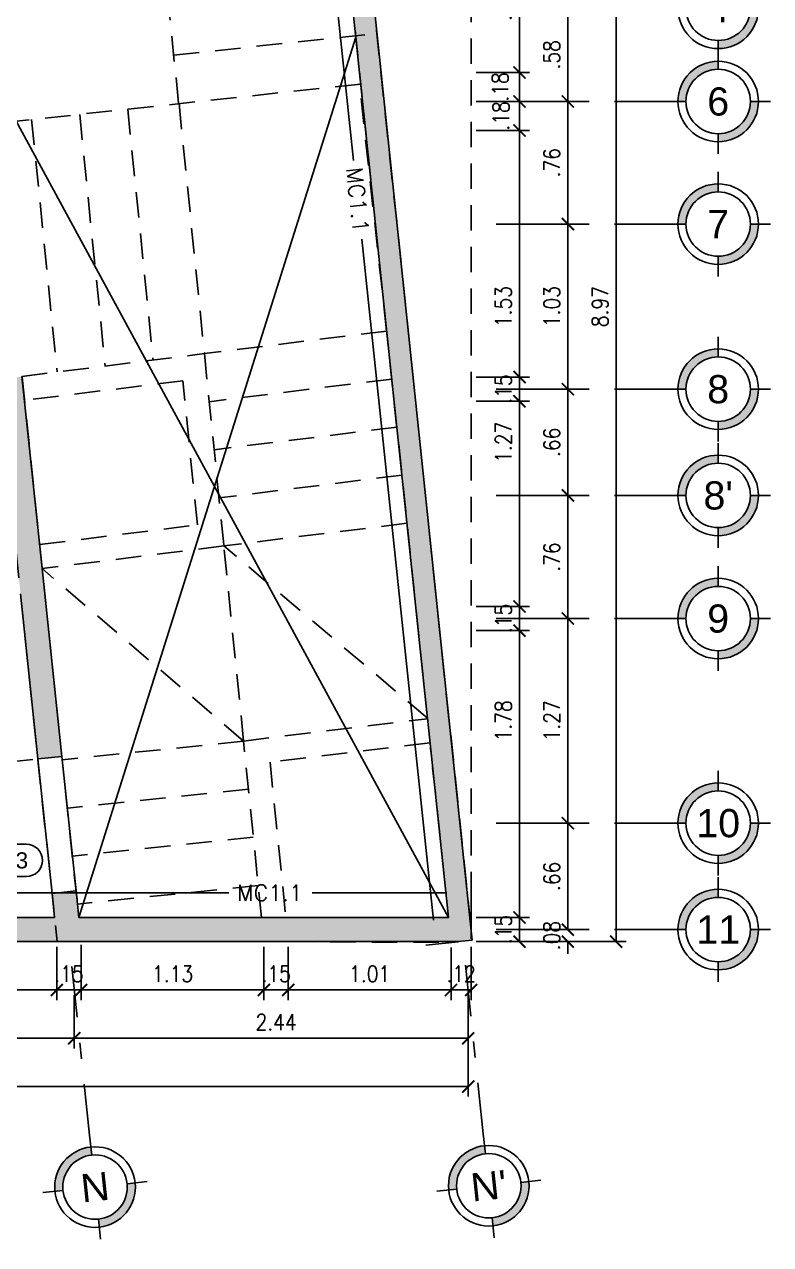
# Model space of a CAD drawing. Header units: millimetres. Extents: x -4.2 to 48.5, y -2.4 to 11.4.
# Drawn here: x 22.98 to 27.61, y -1.96 to 5.62 of the extents above; entities that cross this region are included whole.
import ezdxf
from ezdxf.enums import TextEntityAlignment as Align

# ---------------------------------------------------------------- set-up
doc = ezdxf.new("R2010")
doc.units = ezdxf.units.MM
doc.header["$LTSCALE"] = 0.05
doc.linetypes.add('DASHDOT2', pattern=[12.7, 6.35, -3.175, 0, -3.175])
doc.linetypes.add('HIDDEN2', pattern=[4.7625, 3.175, -1.5875])
for name, color, linetype in [('ACHURADO', 1, 'Continuous'), ('ACOTADO', 2, 'Continuous'), ('CANT_INVIS', 2, 'HIDDEN2'), ('EJES', 1, 'DASHDOT2'), ('PLANTA ALTA$0$PRETIL', 2, 'HIDDEN2'), ('PLANTA BAJA$0$ACHURADO', 1, 'Continuous'), ('PLANTA BAJA$0$CANT_VIS', 3, 'Continuous'), ('PLANTA BAJA$0$CONT_CORTE', 4, 'Continuous'), ('TXT_IND', 2, 'Continuous')]:
    doc.layers.add(name, color=color, linetype=linetype)
doc.styles.add('ACOTAMIENTOS', font='romans.shx', dxfattribs={"width": 0.85})
doc.styles.add('ARIAL', font='arial.ttf')
doc.styles.get("Standard").update_dxf_attribs({"font": 'romans.shx'})
doc.dimstyles.new('ACOTA_50', dxfattribs={"dimscale": 0.05, "dimtxt": 2, "dimasz": 1.5, "dimexe": 1.25, "dimexo": 0.625, "dimgap": 1, "dimtad": 1, "dimzin": 4, "dimdsep": 46, "dimtxsty": 'ACOTAMIENTOS', "dimblk1": 'ARCHTICK', "dimblk2": 'ARCHTICK', "dimsah": 1, "dimcen": 1.5, "dimclrd": 1, "dimclre": 1, "dimclrt": 256, "dimadec": 0, "dimazin": 0, "dimtfac": 1, "dimtofl": 0, "dimtmove": 2, "dimatfit": 3, "dimfxl": 0, "dimtolj": 1, "dimtzin": 0, "dimarcsym": 0})

# ---------------------------------------------------------------- blocks, each defined once
blk = doc.blocks.new('ETIQUETA')
at = {"layer": 'TXT_IND', "color": 3}
for p, q in [((-0.175, 0.2), (0.175, 0.2)), ((-0.175, 0), (0.175, 0))]:
    blk.add_line(p, q, dxfattribs=at)
for centre, start, end in [((-0.175, 0.1), 90, 270), ((0.175, 0.1), 270, 90)]:
    blk.add_arc(centre, 0.1, start, end, dxfattribs=at)
at = {"layer": 'TXT_IND', "color": 4, "style": 'ARIAL'}
blk.add_attdef('TEXTO', text='', height=0.1, dxfattribs=at).set_placement((0, 0.1), align=Align.MIDDLE_CENTER)
blk = doc.blocks.new('*D50')
at = {"layer": 'DEFPOINTS', "color": 0, "linetype": 'Continuous'}
for p in [(22.653, 3.4134), (22.8185, 3.4308), (23.0678, 1.0596)]:
    blk.add_point(p, dxfattribs=at)
at = {"layer": 'TXT_IND', "color": 1, "linetype": 'Continuous', "lineweight": -2}
for p, q in [((22.7874, 3.4276), (22.5908, 3.4069)), ((22.6686, 3.2643), (22.7342, 2.6404)), ((22.8865, 1.1914), (22.7885, 2.1242)), ((23.0367, 1.0563), (22.84, 1.0356))]:
    blk.add_line(p, q, dxfattribs=at)
at = {"layer": 'TXT_IND', "color": 1, "linetype": 'Continuous'}
for points in [[(22.6935, 3.2669), (22.6438, 3.2616), (22.653, 3.4134)], [(22.9114, 1.194), (22.8617, 1.1887), (22.9022, 1.0422)]]:
    blk.add_solid(points, dxfattribs=at)
at = {"layer": 'TXT_IND', "linetype": 'Continuous', "insert": (22.7613, 2.3823), "char_height": 0.1, "attachment_point": 5, "rotation": 276}
blk.add_mtext('\\A1;MC1.2', dxfattribs=at)
blk = doc.blocks.new('*D51')
at = {"layer": 'DEFPOINTS', "color": 0, "linetype": 'Continuous'}
for p in [(24.9238, 7.4008), (25.7092, -0.0722), (25.5374, -0.0903)]:
    blk.add_point(p, dxfattribs=at)
at = {"layer": 'TXT_IND', "color": 1, "linetype": 'Continuous', "lineweight": -2}
for p, q in [((24.8927, 7.3976), (24.6898, 7.3762)), ((24.7676, 7.2336), (25.026, 4.775)), ((25.5217, 0.0589), (25.0773, 4.2872)), ((25.6782, -0.0755), (25.4752, -0.0968))]:
    blk.add_line(p, q, dxfattribs=at)
at = {"layer": 'TXT_IND', "color": 1, "linetype": 'Continuous'}
for points in [[(24.7925, 7.2362), (24.7427, 7.231), (24.7519, 7.3828)], [(25.5466, 0.0615), (25.4968, 0.0563), (25.5374, -0.0903)]]:
    blk.add_solid(points, dxfattribs=at)
at = {"layer": 'TXT_IND', "linetype": 'Continuous', "insert": (25.0516, 4.5311), "char_height": 0.1, "attachment_point": 5, "rotation": 276}
blk.add_mtext('\\A1;MC1.1', dxfattribs=at)
blk = doc.blocks.new('EJE')
at = {"layer": 'EJES', "linetype": 'Continuous'}
for points in [[(-0.25, 0), (-0.2, 0, -0.414214), (0, 0.2), (0, 0.25, 0.414214)], [(0.25, 0), (0.2, 0, -0.414214), (0, -0.2), (0, -0.25, 0.414214)]]:
    blk.add_hatch(color=256, dxfattribs=at).paths.add_polyline_path(points)
at = {"layer": 'EJES', "color": 1, "linetype": 'Continuous'}
for p, q in [((0, 0.2), (0, 0.325)), ((-0.2, 0), (-0.325, 0)), ((0.325, 0), (0.2, 0)), ((0, -0.325), (0, -0.2))]:
    blk.add_line(p, q, dxfattribs=at)
at = {"layer": 'EJES', "color": 3, "linetype": 'Continuous'}
for radius in [0.25, 0.2]:
    blk.add_circle((0, 0), radius, dxfattribs=at)
at = {"layer": 'EJES', "color": 4, "linetype": 'Continuous', "style": 'ARIAL'}
blk.add_attdef('EJE', text='', height=0.175, dxfattribs=at).set_placement((0, 0), align=Align.MIDDLE_CENTER)
blk = doc.blocks.new('_ARCHTICK')
at = {"color": 0, "linetype": 'ByBlock', "const_width": 0.15}
blk.add_lwpolyline([(-0.5, -0.5), (0.5, 0.5)], dxfattribs=at)
blk = doc.blocks.new('*D116')
at = {"layer": 'ACOTADO', "color": 1, "lineweight": -2}
for p, q in [((20.0577, -0.1063), (20.0577, -0.4375)), ((23.185, -0.1062), (23.185, -0.4375)), ((20.0577, -0.375), (23.185, -0.375))]:
    blk.add_line(p, q, dxfattribs=at)
at = {"layer": 'DEFPOINTS', "color": 0}
for p in [(20.0577, -0.075), (23.185, -0.075), (23.185, -0.375)]:
    blk.add_point(p, dxfattribs=at)
at = {"layer": 'ACOTADO', "color": 1, "lineweight": -2, "xscale": 0.07500000000000001, "yscale": 0.07500000000000001, "zscale": 0.07500000000000001, "rotation": 180}
blk.add_blockref('_ARCHTICK', (20.0577, -0.375), dxfattribs=at)
at = {"layer": 'ACOTADO', "color": 1, "lineweight": -2, "xscale": 0.07500000000000001, "yscale": 0.07500000000000001, "zscale": 0.07500000000000001}
blk.add_blockref('_ARCHTICK', (23.185, -0.375), dxfattribs=at)
at = {"layer": 'ACOTADO', "insert": (21.5425, -0.275), "char_height": 0.1, "attachment_point": 5, "style": 'ACOTAMIENTOS'}
blk.add_mtext('\\A1;3.13', dxfattribs=at)
blk = doc.blocks.new('*D117')
at = {"layer": 'ACOTADO', "color": 1, "lineweight": -2}
for p, q in [((23.185, -0.1062), (23.185, -0.4375)), ((23.3366, -0.0945), (23.3366, -0.4375)), ((23.185, -0.375), (23.3366, -0.375))]:
    blk.add_line(p, q, dxfattribs=at)
at = {"layer": 'DEFPOINTS', "color": 0}
for p in [(23.185, -0.075), (23.3366, -0.0633), (23.3366, -0.375)]:
    blk.add_point(p, dxfattribs=at)
at = {"layer": 'ACOTADO', "color": 1, "lineweight": -2, "xscale": 0.07500000000000001, "yscale": 0.07500000000000001, "zscale": 0.07500000000000001, "rotation": 180}
blk.add_blockref('_ARCHTICK', (23.185, -0.375), dxfattribs=at)
at = {"layer": 'ACOTADO', "color": 1, "lineweight": -2, "xscale": 0.07500000000000001, "yscale": 0.07500000000000001, "zscale": 0.07500000000000001}
blk.add_blockref('_ARCHTICK', (23.3366, -0.375), dxfattribs=at)
at = {"layer": 'ACOTADO', "insert": (23.2608, -0.275), "char_height": 0.1, "attachment_point": 5, "style": 'ACOTAMIENTOS'}
blk.add_mtext('\\A1;.15', dxfattribs=at)
blk = doc.blocks.new('*D118')
at = {"layer": 'ACOTADO', "color": 1, "lineweight": -2}
for p, q in [((23.3366, -0.0945), (23.3366, -0.4375)), ((24.4706, -0.1062), (24.4706, -0.4375)), ((23.3366, -0.375), (24.4706, -0.375))]:
    blk.add_line(p, q, dxfattribs=at)
at = {"layer": 'DEFPOINTS', "color": 0}
for p in [(23.3366, -0.0633), (24.4706, -0.075), (24.4706, -0.375)]:
    blk.add_point(p, dxfattribs=at)
at = {"layer": 'ACOTADO', "color": 1, "lineweight": -2, "xscale": 0.07500000000000001, "yscale": 0.07500000000000001, "zscale": 0.07500000000000001, "rotation": 180}
blk.add_blockref('_ARCHTICK', (23.3366, -0.375), dxfattribs=at)
at = {"layer": 'ACOTADO', "color": 1, "lineweight": -2, "xscale": 0.07500000000000001, "yscale": 0.07500000000000001, "zscale": 0.07500000000000001}
blk.add_blockref('_ARCHTICK', (24.4706, -0.375), dxfattribs=at)
at = {"layer": 'ACOTADO', "insert": (23.9036, -0.275), "char_height": 0.1, "attachment_point": 5, "style": 'ACOTAMIENTOS'}
blk.add_mtext('\\A1;1.13', dxfattribs=at)
blk = doc.blocks.new('*D119')
at = {"layer": 'ACOTADO', "color": 1, "lineweight": -2}
for p, q in [((24.4706, -0.1062), (24.4706, -0.4375)), ((24.6214, -0.1062), (24.6214, -0.4375)), ((24.4706, -0.375), (24.6214, -0.375))]:
    blk.add_line(p, q, dxfattribs=at)
at = {"layer": 'DEFPOINTS', "color": 0}
for p in [(24.4706, -0.075), (24.6214, -0.075), (24.6214, -0.375)]:
    blk.add_point(p, dxfattribs=at)
at = {"layer": 'ACOTADO', "color": 1, "lineweight": -2, "xscale": 0.07500000000000001, "yscale": 0.07500000000000001, "zscale": 0.07500000000000001, "rotation": 180}
blk.add_blockref('_ARCHTICK', (24.4706, -0.375), dxfattribs=at)
at = {"layer": 'ACOTADO', "color": 1, "lineweight": -2, "xscale": 0.07500000000000001, "yscale": 0.07500000000000001, "zscale": 0.07500000000000001}
blk.add_blockref('_ARCHTICK', (24.6214, -0.375), dxfattribs=at)
at = {"layer": 'ACOTADO', "insert": (24.546, -0.275), "char_height": 0.1, "attachment_point": 5, "style": 'ACOTAMIENTOS'}
blk.add_mtext('\\A1;.15', dxfattribs=at)
blk = doc.blocks.new('*D120')
at = {"layer": 'ACOTADO', "color": 1, "lineweight": -2}
for p, q in [((24.6214, -0.1062), (24.6214, -0.4375)), ((25.6313, -0.1108), (25.6313, -0.4375)), ((24.6214, -0.375), (25.6313, -0.375))]:
    blk.add_line(p, q, dxfattribs=at)
at = {"layer": 'DEFPOINTS', "color": 0}
for p in [(24.6214, -0.075), (25.6313, -0.0795), (25.6313, -0.375)]:
    blk.add_point(p, dxfattribs=at)
at = {"layer": 'ACOTADO', "color": 1, "lineweight": -2, "xscale": 0.07500000000000001, "yscale": 0.07500000000000001, "zscale": 0.07500000000000001, "rotation": 180}
blk.add_blockref('_ARCHTICK', (24.6214, -0.375), dxfattribs=at)
at = {"layer": 'ACOTADO', "color": 1, "lineweight": -2, "xscale": 0.07500000000000001, "yscale": 0.07500000000000001, "zscale": 0.07500000000000001}
blk.add_blockref('_ARCHTICK', (25.6313, -0.375), dxfattribs=at)
at = {"layer": 'ACOTADO', "insert": (25.1263, -0.275), "char_height": 0.1, "attachment_point": 5, "style": 'ACOTAMIENTOS'}
blk.add_mtext('\\A1;1.01', dxfattribs=at)
blk = doc.blocks.new('*D121')
at = {"layer": 'ACOTADO', "color": 1, "lineweight": -2}
for p, q in [((25.6313, -0.1108), (25.6313, -0.4375)), ((25.7561, -0.1063), (25.7561, -0.4375)), ((25.6313, -0.375), (25.7561, -0.375))]:
    blk.add_line(p, q, dxfattribs=at)
at = {"layer": 'DEFPOINTS', "color": 0}
for p in [(25.7561, -0.075), (25.6313, -0.0795), (25.7561, -0.375)]:
    blk.add_point(p, dxfattribs=at)
at = {"layer": 'ACOTADO', "color": 1, "lineweight": -2, "xscale": 0.07500000000000001, "yscale": 0.07500000000000001, "zscale": 0.07500000000000001, "rotation": 180}
blk.add_blockref('_ARCHTICK', (25.6313, -0.375), dxfattribs=at)
at = {"layer": 'ACOTADO', "color": 1, "lineweight": -2, "xscale": 0.07500000000000001, "yscale": 0.07500000000000001, "zscale": 0.07500000000000001}
blk.add_blockref('_ARCHTICK', (25.7561, -0.375), dxfattribs=at)
at = {"layer": 'ACOTADO', "insert": (25.6937, -0.275), "char_height": 0.1, "attachment_point": 5, "style": 'ACOTAMIENTOS'}
blk.add_mtext('\\A1;.12', dxfattribs=at)
blk = doc.blocks.new('*D135')
at = {"layer": 'ACOTADO', "color": 1, "lineweight": -2}
for p, q in [((25.7874, 6.145), (26.1186, 6.145)), ((26.0561, 6.145), (26.0561, 5.3224)), ((25.7874, 5.3224), (26.1186, 5.3224))]:
    blk.add_line(p, q, dxfattribs=at)
at = {"layer": 'DEFPOINTS', "color": 0}
for p in [(25.7561, 6.145), (25.7561, 5.3224), (26.0561, 5.3224)]:
    blk.add_point(p, dxfattribs=at)
at = {"layer": 'ACOTADO', "color": 1, "lineweight": -2, "xscale": 0.07500000000000001, "yscale": 0.07500000000000001, "zscale": 0.07500000000000001}
for p, rotation in [((26.0561, 6.145), 90), ((26.0561, 5.3224), 270)]:
    blk.add_blockref('_ARCHTICK', p, dxfattribs=dict(at, rotation=rotation))
at = {"layer": 'ACOTADO', "insert": (25.9561, 5.7337), "char_height": 0.1, "attachment_point": 5, "rotation": 90, "style": 'ACOTAMIENTOS'}
blk.add_mtext('\\A1;.82', dxfattribs=at)
blk = doc.blocks.new('*D136')
at = {"layer": 'ACOTADO', "color": 1, "lineweight": -2}
for p, q in [((25.7874, 5.3224), (26.1186, 5.3224)), ((26.0561, 5.3224), (26.0561, 5.1424)), ((25.7874, 5.1424), (26.1186, 5.1424))]:
    blk.add_line(p, q, dxfattribs=at)
at = {"layer": 'DEFPOINTS', "color": 0}
for p in [(25.7561, 5.3224), (25.7561, 5.1424), (26.0561, 5.1424)]:
    blk.add_point(p, dxfattribs=at)
at = {"layer": 'ACOTADO', "color": 1, "lineweight": -2, "xscale": 0.07500000000000001, "yscale": 0.07500000000000001, "zscale": 0.07500000000000001}
for p, rotation in [((26.0561, 5.3224), 90), ((26.0561, 5.1424), 270)]:
    blk.add_blockref('_ARCHTICK', p, dxfattribs=dict(at, rotation=rotation))
at = {"layer": 'ACOTADO', "insert": (25.9368, 5.2324), "char_height": 0.1, "attachment_point": 5, "rotation": 90, "style": 'ACOTAMIENTOS'}
blk.add_mtext('\\A1;.18', dxfattribs=at)
blk = doc.blocks.new('*D137')
at = {"layer": 'ACOTADO', "color": 1, "lineweight": -2}
for p, q in [((25.7874, 4.9624), (26.1186, 4.9624)), ((26.0561, 4.9624), (26.0561, 3.4308)), ((25.7874, 3.4308), (26.1186, 3.4308))]:
    blk.add_line(p, q, dxfattribs=at)
at = {"layer": 'DEFPOINTS', "color": 0}
for p in [(25.7561, 4.9624), (25.7561, 3.4308), (26.0561, 3.4308)]:
    blk.add_point(p, dxfattribs=at)
at = {"layer": 'ACOTADO', "color": 1, "lineweight": -2, "xscale": 0.07500000000000001, "yscale": 0.07500000000000001, "zscale": 0.07500000000000001}
for p, rotation in [((26.0561, 4.9624), 90), ((26.0561, 3.4308), 270)]:
    blk.add_blockref('_ARCHTICK', p, dxfattribs=dict(at, rotation=rotation))
at = {"layer": 'ACOTADO', "insert": (25.9561, 3.8683), "char_height": 0.1, "attachment_point": 5, "rotation": 90, "style": 'ACOTAMIENTOS'}
blk.add_mtext('\\A1;1.53', dxfattribs=at)
blk = doc.blocks.new('*D138')
at = {"layer": 'ACOTADO', "color": 1, "lineweight": -2}
for p, q in [((25.7874, 3.4308), (26.1186, 3.4308)), ((26.0561, 3.4308), (26.0561, 3.2808)), ((25.7874, 3.2808), (26.1186, 3.2808))]:
    blk.add_line(p, q, dxfattribs=at)
at = {"layer": 'DEFPOINTS', "color": 0}
for p in [(25.7561, 3.4308), (25.7561, 3.2808), (26.0561, 3.2808)]:
    blk.add_point(p, dxfattribs=at)
at = {"layer": 'ACOTADO', "color": 1, "lineweight": -2, "xscale": 0.07500000000000001, "yscale": 0.07500000000000001, "zscale": 0.07500000000000001}
for p, rotation in [((26.0561, 3.4308), 90), ((26.0561, 3.2808), 270)]:
    blk.add_blockref('_ARCHTICK', p, dxfattribs=dict(at, rotation=rotation))
at = {"layer": 'ACOTADO', "insert": (25.9561, 3.3558), "char_height": 0.1, "attachment_point": 5, "rotation": 90, "style": 'ACOTAMIENTOS'}
blk.add_mtext('\\A1;.15', dxfattribs=at)
blk = doc.blocks.new('*D139')
at = {"layer": 'ACOTADO', "color": 1, "lineweight": -2}
for p, q in [((25.7874, 3.2808), (26.1186, 3.2808)), ((26.0561, 3.2808), (26.0561, 2.0064)), ((25.7874, 2.0064), (26.1186, 2.0064))]:
    blk.add_line(p, q, dxfattribs=at)
at = {"layer": 'DEFPOINTS', "color": 0}
for p in [(25.7561, 3.2808), (25.7561, 2.0064), (26.0561, 2.0064)]:
    blk.add_point(p, dxfattribs=at)
at = {"layer": 'ACOTADO', "color": 1, "lineweight": -2, "xscale": 0.07500000000000001, "yscale": 0.07500000000000001, "zscale": 0.07500000000000001}
for p, rotation in [((26.0561, 3.2808), 90), ((26.0561, 2.0064), 270)]:
    blk.add_blockref('_ARCHTICK', p, dxfattribs=dict(at, rotation=rotation))
at = {"layer": 'ACOTADO', "insert": (25.9561, 3.0259), "char_height": 0.1, "attachment_point": 5, "rotation": 90, "style": 'ACOTAMIENTOS'}
blk.add_mtext('\\A1;1.27', dxfattribs=at)
blk = doc.blocks.new('*D140')
at = {"layer": 'ACOTADO', "color": 1, "lineweight": -2}
for p, q in [((25.7874, 2.0064), (26.1186, 2.0064)), ((26.0561, 2.0064), (26.0561, 1.8564)), ((25.7874, 1.8564), (26.1186, 1.8564))]:
    blk.add_line(p, q, dxfattribs=at)
at = {"layer": 'DEFPOINTS', "color": 0}
for p in [(25.7561, 2.0064), (25.7561, 1.8564), (26.0561, 1.8564)]:
    blk.add_point(p, dxfattribs=at)
at = {"layer": 'ACOTADO', "color": 1, "lineweight": -2, "xscale": 0.07500000000000001, "yscale": 0.07500000000000001, "zscale": 0.07500000000000001}
for p, rotation in [((26.0561, 2.0064), 90), ((26.0561, 1.8564), 270)]:
    blk.add_blockref('_ARCHTICK', p, dxfattribs=dict(at, rotation=rotation))
at = {"layer": 'ACOTADO', "insert": (25.9561, 1.9314), "char_height": 0.1, "attachment_point": 5, "rotation": 90, "style": 'ACOTAMIENTOS'}
blk.add_mtext('\\A1;.15', dxfattribs=at)
blk = doc.blocks.new('*D141')
at = {"layer": 'ACOTADO', "color": 1, "lineweight": -2}
for p, q in [((25.7874, 1.8564), (26.1186, 1.8564)), ((26.0561, 1.8564), (26.0561, 0.075)), ((25.7874, 0.075), (26.1186, 0.075))]:
    blk.add_line(p, q, dxfattribs=at)
at = {"layer": 'DEFPOINTS', "color": 0}
for p in [(25.7561, 1.8564), (25.7561, 0.075), (26.0561, 0.075)]:
    blk.add_point(p, dxfattribs=at)
at = {"layer": 'ACOTADO', "color": 1, "lineweight": -2, "xscale": 0.07500000000000001, "yscale": 0.07500000000000001, "zscale": 0.07500000000000001}
for p, rotation in [((26.0561, 1.8564), 90), ((26.0561, 0.075), 270)]:
    blk.add_blockref('_ARCHTICK', p, dxfattribs=dict(at, rotation=rotation))
at = {"layer": 'ACOTADO', "insert": (25.9561, 1.2962), "char_height": 0.1, "attachment_point": 5, "rotation": 90, "style": 'ACOTAMIENTOS'}
blk.add_mtext('\\A1;1.78', dxfattribs=at)
blk = doc.blocks.new('*D142')
at = {"layer": 'ACOTADO', "color": 1, "lineweight": -2}
for p, q in [((25.7874, 0.075), (26.1186, 0.075)), ((26.0561, 0.075), (26.0561, -0.075)), ((25.7874, -0.075), (26.1186, -0.075))]:
    blk.add_line(p, q, dxfattribs=at)
at = {"layer": 'DEFPOINTS', "color": 0}
for p in [(25.7561, 0.075), (25.7561, -0.075), (26.0561, -0.075)]:
    blk.add_point(p, dxfattribs=at)
at = {"layer": 'ACOTADO', "color": 1, "lineweight": -2, "xscale": 0.07500000000000001, "yscale": 0.07500000000000001, "zscale": 0.07500000000000001}
for p, rotation in [((26.0561, 0.075), 90), ((26.0561, -0.075), 270)]:
    blk.add_blockref('_ARCHTICK', p, dxfattribs=dict(at, rotation=rotation))
at = {"layer": 'ACOTADO', "insert": (25.9561, 0), "char_height": 0.1, "attachment_point": 5, "rotation": 90, "style": 'ACOTAMIENTOS'}
blk.add_mtext('\\A1;.15', dxfattribs=at)
blk = doc.blocks.new('*D220')
at = {"layer": 'ACOTADO', "color": 1, "lineweight": -2}
for p, q in [((19.9827, -0.4063), (19.9827, -0.7375)), ((23.2939, -0.4063), (23.2939, -0.7375)), ((19.9827, -0.675), (23.2939, -0.675))]:
    blk.add_line(p, q, dxfattribs=at)
at = {"layer": 'DEFPOINTS', "color": 0}
for p in [(19.9827, -0.375), (23.2939, -0.375), (23.2939, -0.675)]:
    blk.add_point(p, dxfattribs=at)
at = {"layer": 'ACOTADO', "color": 1, "lineweight": -2, "xscale": 0.07500000000000001, "yscale": 0.07500000000000001, "zscale": 0.07500000000000001, "rotation": 180}
blk.add_blockref('_ARCHTICK', (19.9827, -0.675), dxfattribs=at)
at = {"layer": 'ACOTADO', "color": 1, "lineweight": -2, "xscale": 0.07500000000000001, "yscale": 0.07500000000000001, "zscale": 0.07500000000000001}
blk.add_blockref('_ARCHTICK', (23.2939, -0.675), dxfattribs=at)
at = {"layer": 'ACOTADO', "insert": (21.6383, -0.575), "char_height": 0.1, "attachment_point": 5, "style": 'ACOTAMIENTOS'}
blk.add_mtext('\\A1;3.31', dxfattribs=at)
blk = doc.blocks.new('*D147')
at = {"layer": 'ACOTADO', "color": 1, "lineweight": -2}
for p, q in [((23.2939, -0.4063), (23.2939, -0.7375)), ((25.7377, -0.4063), (25.7377, -0.7375)), ((23.2939, -0.675), (25.7377, -0.675))]:
    blk.add_line(p, q, dxfattribs=at)
at = {"layer": 'DEFPOINTS', "color": 0}
for p in [(23.2939, -0.375), (25.7377, -0.375), (25.7377, -0.675)]:
    blk.add_point(p, dxfattribs=at)
at = {"layer": 'ACOTADO', "color": 1, "lineweight": -2, "xscale": 0.07500000000000001, "yscale": 0.07500000000000001, "zscale": 0.07500000000000001, "rotation": 180}
blk.add_blockref('_ARCHTICK', (23.2939, -0.675), dxfattribs=at)
at = {"layer": 'ACOTADO', "color": 1, "lineweight": -2, "xscale": 0.07500000000000001, "yscale": 0.07500000000000001, "zscale": 0.07500000000000001}
blk.add_blockref('_ARCHTICK', (25.7377, -0.675), dxfattribs=at)
at = {"layer": 'ACOTADO', "insert": (24.546, -0.575), "char_height": 0.1, "attachment_point": 5, "style": 'ACOTAMIENTOS'}
blk.add_mtext('\\A1;2.44', dxfattribs=at)
blk = doc.blocks.new('*D148')
at = {"layer": 'ACOTADO', "color": 1, "lineweight": -2}
for p, q in [((26.0874, 0), (26.4186, 0)), ((26.3561, 0), (26.3561, 0.075)), ((26.0874, -0.075), (26.4186, -0.075)), ((26.3561, -0.075), (26.3561, -0.15))]:
    blk.add_line(p, q, dxfattribs=at)
at = {"layer": 'DEFPOINTS', "color": 0}
for p in [(26.0561, 0), (26.3561, 0), (26.0561, -0.075)]:
    blk.add_point(p, dxfattribs=at)
at = {"layer": 'ACOTADO', "color": 1, "lineweight": -2, "xscale": 0.07500000000000001, "yscale": 0.07500000000000001, "zscale": 0.07500000000000001}
for p, rotation in [((26.3561, 0), 270), ((26.3561, -0.075), 90)]:
    blk.add_blockref('_ARCHTICK', p, dxfattribs=dict(at, rotation=rotation))
at = {"layer": 'ACOTADO', "insert": (26.2561, -0.0375), "char_height": 0.1, "attachment_point": 5, "rotation": 90, "style": 'ACOTAMIENTOS'}
blk.add_mtext('\\A1;.08', dxfattribs=at)
blk = doc.blocks.new('*D149')
at = {"layer": 'ACOTADO', "color": 1, "lineweight": -2}
for p, q in [((26.0874, 0.661), (26.4186, 0.661)), ((26.3561, 0), (26.3561, 0.661)), ((26.0874, 0), (26.4186, 0))]:
    blk.add_line(p, q, dxfattribs=at)
at = {"layer": 'DEFPOINTS', "color": 0}
for p in [(26.0561, 0.661), (26.3561, 0.661), (26.0561, 0)]:
    blk.add_point(p, dxfattribs=at)
at = {"layer": 'ACOTADO', "color": 1, "lineweight": -2, "xscale": 0.07500000000000001, "yscale": 0.07500000000000001, "zscale": 0.07500000000000001}
for p, rotation in [((26.3561, 0.661), 90), ((26.3561, 0), 270)]:
    blk.add_blockref('_ARCHTICK', p, dxfattribs=dict(at, rotation=rotation))
at = {"layer": 'ACOTADO', "insert": (26.2561, 0.3305), "char_height": 0.1, "attachment_point": 5, "rotation": 90, "style": 'ACOTAMIENTOS'}
blk.add_mtext('\\A1;.66', dxfattribs=at)
blk = doc.blocks.new('*D150')
at = {"layer": 'ACOTADO', "color": 1, "lineweight": -2}
for p, q in [((26.0874, 1.9314), (26.4186, 1.9314)), ((26.3561, 0.661), (26.3561, 1.9314)), ((26.0874, 0.661), (26.4186, 0.661))]:
    blk.add_line(p, q, dxfattribs=at)
at = {"layer": 'DEFPOINTS', "color": 0}
for p in [(26.0561, 1.9314), (26.3561, 1.9314), (26.0561, 0.661)]:
    blk.add_point(p, dxfattribs=at)
at = {"layer": 'ACOTADO', "color": 1, "lineweight": -2, "xscale": 0.07500000000000001, "yscale": 0.07500000000000001, "zscale": 0.07500000000000001}
for p, rotation in [((26.3561, 1.9314), 90), ((26.3561, 0.661), 270)]:
    blk.add_blockref('_ARCHTICK', p, dxfattribs=dict(at, rotation=rotation))
at = {"layer": 'ACOTADO', "insert": (26.2561, 1.2962), "char_height": 0.1, "attachment_point": 5, "rotation": 90, "style": 'ACOTAMIENTOS'}
blk.add_mtext('\\A1;1.27', dxfattribs=at)
blk = doc.blocks.new('*D151')
at = {"layer": 'ACOTADO', "color": 1, "lineweight": -2}
for p, q in [((26.0874, 2.696), (26.4186, 2.696)), ((26.3561, 1.9314), (26.3561, 2.696)), ((26.0874, 1.9314), (26.4186, 1.9314))]:
    blk.add_line(p, q, dxfattribs=at)
at = {"layer": 'DEFPOINTS', "color": 0}
for p in [(26.0561, 2.696), (26.3561, 2.696), (26.0561, 1.9314)]:
    blk.add_point(p, dxfattribs=at)
at = {"layer": 'ACOTADO', "color": 1, "lineweight": -2, "xscale": 0.07500000000000001, "yscale": 0.07500000000000001, "zscale": 0.07500000000000001}
for p, rotation in [((26.3561, 2.696), 90), ((26.3561, 1.9314), 270)]:
    blk.add_blockref('_ARCHTICK', p, dxfattribs=dict(at, rotation=rotation))
at = {"layer": 'ACOTADO', "insert": (26.2561, 2.3137), "char_height": 0.1, "attachment_point": 5, "rotation": 90, "style": 'ACOTAMIENTOS'}
blk.add_mtext('\\A1;.76', dxfattribs=at)
blk = doc.blocks.new('*D152')
at = {"layer": 'ACOTADO', "color": 1, "lineweight": -2}
for p, q in [((26.0874, 3.3558), (26.4186, 3.3558)), ((26.3561, 2.696), (26.3561, 3.3558)), ((26.0874, 2.696), (26.4186, 2.696))]:
    blk.add_line(p, q, dxfattribs=at)
at = {"layer": 'DEFPOINTS', "color": 0}
for p in [(26.0561, 3.3558), (26.3561, 3.3558), (26.0561, 2.696)]:
    blk.add_point(p, dxfattribs=at)
at = {"layer": 'ACOTADO', "color": 1, "lineweight": -2, "xscale": 0.07500000000000001, "yscale": 0.07500000000000001, "zscale": 0.07500000000000001}
for p, rotation in [((26.3561, 3.3558), 90), ((26.3561, 2.696), 270)]:
    blk.add_blockref('_ARCHTICK', p, dxfattribs=dict(at, rotation=rotation))
at = {"layer": 'ACOTADO', "insert": (26.2561, 3.0259), "char_height": 0.1, "attachment_point": 5, "rotation": 90, "style": 'ACOTAMIENTOS'}
blk.add_mtext('\\A1;.66', dxfattribs=at)
blk = doc.blocks.new('*D153')
at = {"layer": 'ACOTADO', "color": 1, "lineweight": -2}
for p, q in [((26.0874, 4.3808), (26.4186, 4.3808)), ((26.3561, 3.3558), (26.3561, 4.3808)), ((26.0874, 3.3558), (26.4186, 3.3558))]:
    blk.add_line(p, q, dxfattribs=at)
at = {"layer": 'DEFPOINTS', "color": 0}
for p in [(26.0561, 4.3808), (26.3561, 4.3808), (26.0561, 3.3558)]:
    blk.add_point(p, dxfattribs=at)
at = {"layer": 'ACOTADO', "color": 1, "lineweight": -2, "xscale": 0.07500000000000001, "yscale": 0.07500000000000001, "zscale": 0.07500000000000001}
for p, rotation in [((26.3561, 4.3808), 90), ((26.3561, 3.3558), 270)]:
    blk.add_blockref('_ARCHTICK', p, dxfattribs=dict(at, rotation=rotation))
at = {"layer": 'ACOTADO', "insert": (26.2561, 3.8683), "char_height": 0.1, "attachment_point": 5, "rotation": 90, "style": 'ACOTAMIENTOS'}
blk.add_mtext('\\A1;1.03', dxfattribs=at)
blk = doc.blocks.new('*D154')
at = {"layer": 'ACOTADO', "color": 1, "lineweight": -2}
for p, q in [((26.0874, 5.1424), (26.4186, 5.1424)), ((26.3561, 4.3808), (26.3561, 5.1424)), ((26.0874, 4.3808), (26.4186, 4.3808))]:
    blk.add_line(p, q, dxfattribs=at)
at = {"layer": 'DEFPOINTS', "color": 0}
for p in [(26.0561, 5.1424), (26.3561, 5.1424), (26.0561, 4.3808)]:
    blk.add_point(p, dxfattribs=at)
at = {"layer": 'ACOTADO', "color": 1, "lineweight": -2, "xscale": 0.07500000000000001, "yscale": 0.07500000000000001, "zscale": 0.07500000000000001}
for p, rotation in [((26.3561, 5.1424), 90), ((26.3561, 4.3808), 270)]:
    blk.add_blockref('_ARCHTICK', p, dxfattribs=dict(at, rotation=rotation))
at = {"layer": 'ACOTADO', "insert": (26.2561, 4.7616), "char_height": 0.1, "attachment_point": 5, "rotation": 90, "style": 'ACOTAMIENTOS'}
blk.add_mtext('\\A1;.76', dxfattribs=at)
blk = doc.blocks.new('*D155')
at = {"layer": 'ACOTADO', "color": 1, "lineweight": -2}
for p, q in [((26.0874, 5.721), (26.4186, 5.721)), ((26.3561, 5.1424), (26.3561, 5.721)), ((26.0874, 5.1424), (26.4186, 5.1424))]:
    blk.add_line(p, q, dxfattribs=at)
at = {"layer": 'DEFPOINTS', "color": 0}
for p in [(26.0561, 5.721), (26.3561, 5.721), (26.0561, 5.1424)]:
    blk.add_point(p, dxfattribs=at)
at = {"layer": 'ACOTADO', "color": 1, "lineweight": -2, "xscale": 0.07500000000000001, "yscale": 0.07500000000000001, "zscale": 0.07500000000000001}
for p, rotation in [((26.3561, 5.721), 90), ((26.3561, 5.1424), 270)]:
    blk.add_blockref('_ARCHTICK', p, dxfattribs=dict(at, rotation=rotation))
at = {"layer": 'ACOTADO', "insert": (26.2561, 5.4317), "char_height": 0.1, "attachment_point": 5, "rotation": 90, "style": 'ACOTAMIENTOS'}
blk.add_mtext('\\A1;.58', dxfattribs=at)
blk = doc.blocks.new('*D189')
at = {"layer": 'ACOTADO', "color": 1, "lineweight": -2}
for p, q in [((-2.3007, -0.7063), (-2.3007, -1.0375)), ((25.7377, -0.7063), (25.7377, -1.0375)), ((-2.3007, -0.975), (25.7377, -0.975))]:
    blk.add_line(p, q, dxfattribs=at)
at = {"layer": 'DEFPOINTS', "color": 0}
for p in [(-2.3007, -0.675), (25.7377, -0.675), (25.7377, -0.975)]:
    blk.add_point(p, dxfattribs=at)
at = {"layer": 'ACOTADO', "color": 1, "lineweight": -2, "xscale": 0.07500000000000001, "yscale": 0.07500000000000001, "zscale": 0.07500000000000001, "rotation": 180}
blk.add_blockref('_ARCHTICK', (-2.3007, -0.975), dxfattribs=at)
at = {"layer": 'ACOTADO', "color": 1, "lineweight": -2, "xscale": 0.07500000000000001, "yscale": 0.07500000000000001, "zscale": 0.07500000000000001}
blk.add_blockref('_ARCHTICK', (25.7377, -0.975), dxfattribs=at)
at = {"layer": 'ACOTADO', "insert": (9.078, -0.875), "char_height": 0.1, "attachment_point": 5, "style": 'ACOTAMIENTOS'}
blk.add_mtext('\\A1;28.04', dxfattribs=at)
blk = doc.blocks.new('*D190')
at = {"layer": 'ACOTADO', "color": 1, "lineweight": -2}
for p, q in [((26.3874, 8.8978), (26.7186, 8.8978)), ((26.6561, -0.075), (26.6561, 8.8978)), ((26.3874, -0.075), (26.7186, -0.075))]:
    blk.add_line(p, q, dxfattribs=at)
at = {"layer": 'DEFPOINTS', "color": 0}
for p in [(26.3561, 8.8978), (26.6561, 8.8978), (26.3561, -0.075)]:
    blk.add_point(p, dxfattribs=at)
at = {"layer": 'ACOTADO', "color": 1, "lineweight": -2, "xscale": 0.07500000000000001, "yscale": 0.07500000000000001, "zscale": 0.07500000000000001}
for p, rotation in [((26.6561, 8.8978), 90), ((26.6561, -0.075), 270)]:
    blk.add_blockref('_ARCHTICK', p, dxfattribs=dict(at, rotation=rotation))
at = {"layer": 'ACOTADO', "insert": (26.5561, 3.8683), "char_height": 0.1, "attachment_point": 5, "rotation": 90, "style": 'ACOTAMIENTOS'}
blk.add_mtext('\\A1;8.97', dxfattribs=at)
blk = doc.blocks.new('*D192')
at = {"layer": 'ACOTADO', "color": 1, "lineweight": -2}
for p, q in [((25.7874, 5.1424), (26.1186, 5.1424)), ((26.0561, 5.1424), (26.0561, 4.9624)), ((25.7874, 4.9624), (26.1186, 4.9624))]:
    blk.add_line(p, q, dxfattribs=at)
at = {"layer": 'DEFPOINTS', "color": 0}
for p in [(25.7561, 5.1424), (25.7561, 4.9624), (26.0561, 4.9624)]:
    blk.add_point(p, dxfattribs=at)
at = {"layer": 'ACOTADO', "color": 1, "lineweight": -2, "xscale": 0.07500000000000001, "yscale": 0.07500000000000001, "zscale": 0.07500000000000001}
for p, rotation in [((26.0561, 5.1424), 90), ((26.0561, 4.9624), 270)]:
    blk.add_blockref('_ARCHTICK', p, dxfattribs=dict(at, rotation=rotation))
at = {"layer": 'ACOTADO', "insert": (25.9417, 5.0524), "char_height": 0.1, "attachment_point": 5, "rotation": 90, "style": 'ACOTAMIENTOS'}
blk.add_mtext('\\A1;.18', dxfattribs=at)
blk = doc.blocks.new('mc1.1')
at = {"layer": 'TXT_IND', "color": 1, "linetype": 'Continuous'}
for p, q in [((-0.8929, 0), (-3.3521, 0)), ((0.4608, 0), (-0.3767, 0)), ((0.6108, -0.2713), (0.6108, 0))]:
    blk.add_line(p, q, dxfattribs=at)
blk.add_solid([(0.4608, 0.025), (0.4608, -0.025), (0.6108, 0)], dxfattribs=at)
at = {"layer": 'TXT_IND', "linetype": 'Continuous', "insert": (-0.6376, 0), "char_height": 0.1, "attachment_point": 5}
blk.add_mtext('\\A1;MC1.1', dxfattribs=at)

msp = doc.modelspace()

# ---------------------------------------------------------------- hatches: boundary and pattern name
at = {"layer": 'PLANTA BAJA$0$ACHURADO'}
h = msp.add_hatch(color=252, dxfattribs=at)
h.dxf.hatch_style = 1
h.paths.add_polyline_path([(24.9803, 7.3819), (24.9494, 7.4044), (24.8458, 7.3935), (25.4848, 1.3137), (25.4893, 1.3099), (25.4853, 1.3095), (25.615, 0.075), (24.4555, 0.075), (23.3221, 0.075), (23.3047, 0.2399), (23.1556, 0.2242), (23.1712, 0.075), (20.0577, 0.075), (20.0577, 0.225), (19.9077, 0.225), (19.9077, 0.075), (16.2038, 0.075), (16.2038, 0.225), (16.0538, 0.225), (16.0538, 0.075), (12.4929, 0.075), (12.4929, 0.736), (12.3429, 0.736), (12.3429, 0.075), (0.0425, 0.075), (0.0425, 0.736), (-0.1075, 0.736), (-0.1075, -0.075), (25.6746, -0.075), (25.7631, -0.0657)])
h = msp.add_hatch(color=252, dxfattribs=at)
h.dxf.hatch_style = 1
h.paths.add_polyline_path([(23.0943, 2.2417), (22.9689, 3.4353), (22.9328, 3.4308), (22.8185, 3.4308), (22.9682, 2.0064), (23.0678, 1.0596), (23.2169, 1.0753)])

# ---------------------------------------------------------------- linework, layer by layer
at = {"layer": 'CANT_INVIS', "color": 6}
for p, q in [((23.3378, -0.075), (24.4706, -0.075)), ((24.6214, -0.075), (25.6313, -0.0795))]:
    msp.add_line(p, q, dxfattribs=at)
msp.add_lwpolyline([(15.2966, 8.8978), (25.7561, 8.8978), (25.7561, -0.075)], dxfattribs=at)
msp.add_lwpolyline([(15.2966, 8.8978), (25.7561, 8.8978), (25.7561, -0.075)], dxfattribs=at)
at = {"layer": 'EJES'}
for p, q in [((26.964, 5.1424), (25.7561, 5.1424)), ((26.964, 4.3808), (25.7561, 4.3808)), ((26.964, 3.3558), (25.7561, 3.3558)), ((26.964, 2.696), (25.7561, 2.696)), ((26.964, 1.9314), (25.7561, 1.9314)), ((26.964, 0.661), (25.7561, 0.661)), ((26.964, 0), (25.7561, 0)), ((25.8316, -1.2677), (25.7054, -0.0677)), ((23.3886, -1.2758), (23.2625, -0.0758))]:
    msp.add_line(p, q, dxfattribs=at)
at = {"layer": 'PLANTA ALTA$0$PRETIL'}
for p, q in [((23.9413, 5.1323), (23.6204, 8.2077)), ((25.4853, 1.3095), (24.8458, 7.3935)), ((24.9799, 7.3854), (25.7631, -0.0657)), ((23.9101, 5.4307), (25.163, 5.5624)), ((25.071, 5.2507), (22.8023, 5.0056)), ((25.2312, 3.7169), (25.0636, 5.2499)), ((22.6355, 5.1724), (23.187, -0.075)), ((23.6254, 5.0946), (23.7831, 3.5367)), ((23.9436, 5.1289), (24.1008, 3.5766)), ((23.0289, 5.0301), (23.1875, 3.4626)), ((23.3272, 5.0623), (23.4853, 3.4996)), ((25.2322, 3.717), (24.1007, 3.5766)), ((22.9689, 3.4353), (24.1007, 3.5763)), ((24.1008, 3.5766), (24.2217, 2.3821)), ((22.9693, 3.4308), (23.3134, 0.1576)), ((25.2636, 3.4187), (24.131, 3.2781)), ((23.9669, 3.4085), (22.9846, 3.2861)), ((24.0576, 2.5128), (23.9669, 3.4085)), ((25.295, 3.1203), (24.1613, 2.9796)), ((25.3263, 2.8218), (24.1914, 2.6806)), ((23.0787, 2.3906), (24.0576, 2.5128)), ((25.3577, 2.5234), (24.2218, 2.3821)), ((24.2216, 2.3821), (23.0943, 2.2417)), ((24.3441, 1.1709), (24.2215, 2.3821)), ((25.4849, 1.3136), (24.2216, 2.3823)), ((24.3441, 1.1709), (23.0943, 2.2417)), ((24.3441, 1.1709), (25.4853, 1.3095)), ((24.3441, 1.1709), (23.2192, 1.0535)), ((24.455, 0.075), (24.3441, 1.1709)), ((25.501, 1.1603), (24.5085, 1.0396)), ((25.615, 0.075), (25.501, 1.1603)), ((24.5085, 1.0396), (24.6062, 0.075)), ((24.3744, 0.8716), (23.2507, 0.7543)), ((24.4046, 0.5731), (23.282, 0.456)), ((24.4348, 0.2746), (23.3134, 0.1576)), ((23.3134, 0.1576), (23.3221, 0.075)), ((23.3221, 0.075), (24.455, 0.075)), ((24.6062, 0.075), (25.615, 0.075)), ((15.2641, -0.075), (25.6746, -0.075)), ((23.3378, -0.075), (23.2019, -0.075)), ((24.4706, -0.075), (24.6214, -0.075)), ((25.7631, -0.0657), (25.6746, -0.075))]:
    msp.add_line(p, q, dxfattribs=at)
at = {"layer": 'PLANTA BAJA$0$CANT_VIS', "color": 1}
for p, q in [((23.3221, 0.075), (25.0404, 5.5422)), ((22.7686, 5.3224), (25.615, 0.075)), ((23.1556, 0.2242), (23.0678, 1.0596))]:
    msp.add_line(p, q, dxfattribs=at)
at = {"layer": 'PLANTA BAJA$0$CANT_VIS'}
msp.add_line((23.3047, 0.2399), (23.2169, 1.0753), dxfattribs=at)
at = {"layer": 'PLANTA BAJA$0$CONT_CORTE'}
for p, q in [((24.8458, 7.3935), (25.4853, 1.3095)), ((25.7631, -0.0657), (24.9776, 7.4074)), ((23.0943, 2.2417), (22.9689, 3.4353)), ((23.2169, 1.0753), (23.0943, 2.2417)), ((23.0678, 1.0596), (22.9682, 2.0064)), ((25.4848, 1.3137), (25.615, 0.075)), ((23.2169, 1.0753), (23.0678, 1.0596)), ((23.3047, 0.2399), (23.1556, 0.2242)), ((23.3221, 0.075), (23.3047, 0.2399)), ((23.1712, 0.075), (23.1556, 0.2242)), ((23.1712, 0.075), (20.0577, 0.075)), ((24.4555, 0.075), (23.3221, 0.075)), ((25.615, 0.075), (24.4555, 0.075)), ((-0.1075, -0.075), (25.6746, -0.075)), ((23.3378, -0.075), (23.3378, -0.075)), ((24.4706, -0.075), (24.6214, -0.075)), ((25.6746, -0.075), (25.7631, -0.0657))]:
    msp.add_line(p, q, dxfattribs=at)

# ---------------------------------------------------------------- block references
at = {"layer": 'ACHURADO'}
msp.add_blockref('mc1.1', (25.1454, 0.2276), dxfattribs=at)
at = {"layer": 'EJES'}
for p, values in [((27.289, 5.721), {'EJE': '4'}), ((27.289, 5.1424), {'EJE': '6'}), ((27.289, 4.3808), {'EJE': '7'}), ((27.289, 3.3558), {'EJE': '8'}), ((27.289, 2.696), {'EJE': "8'"}), ((27.289, 1.9314), {'EJE': '9'}), ((27.289, 0.661), {'EJE': '10'}), ((27.289, 0), {'EJE': '11'})]:
    msp.add_blockref('EJE', p, dxfattribs=at).add_auto_attribs(values)
for p, rotation, values in [((23.4226, -1.599), 5.999999999999479, {'EJE': 'N'}), ((25.8655, -1.5909), 5.999999999999237, {'EJE': "N'"})]:
    msp.add_blockref('EJE', p, dxfattribs=dict(at, rotation=rotation)).add_auto_attribs(values)
at = {"layer": 'TXT_IND'}
msp.add_blockref('ETIQUETA', (22.8211, 0.3298), dxfattribs=at).add_auto_attribs({'TEXTO': 'C1.13'})

# ---------------------------------------------------------------- dimensions: what is measured, and where the dimension line sits
at = {"layer": 'ACOTADO'}
for base, p1, p2, picture, middle in [((26.6561, 8.8978), (26.3561, -0.075), (26.3561, 8.8978), '*D190', (26.5561, 3.8683)), ((26.0561, 5.1424), (25.7561, 5.3224), (25.7561, 5.1424), '*D136', (25.9368, 5.2324)), ((26.0561, 4.9624), (25.7561, 5.1424), (25.7561, 4.9624), '*D192', (25.9417, 5.0524)), ((26.0561, 3.4308), (25.7561, 4.9624), (25.7561, 3.4308), '*D137', (25.9561, 3.8683)), ((26.0561, 3.2808), (25.7561, 3.4308), (25.7561, 3.2808), '*D138', (25.9561, 3.3558)), ((26.0561, 2.0064), (25.7561, 3.2808), (25.7561, 2.0064), '*D139', (25.9561, 3.0259)), ((26.0561, 1.8564), (25.7561, 2.0064), (25.7561, 1.8564), '*D140', (25.9561, 1.9314)), ((26.0561, 0.075), (25.7561, 1.8564), (25.7561, 0.075), '*D141', (25.9561, 1.2962)), ((26.0561, -0.075), (25.7561, 0.075), (25.7561, -0.075), '*D142', (25.9561, 0)), ((26.3561492999, 0), (26.0561492999, -0.075), (26.0561492999, 0), '*D148', (26.2561492999, -0.0375))]:
    dim = msp.add_linear_dim(base=base, p1=p1, p2=p2, angle=90, dimstyle='ACOTA_50', dxfattribs=at)
    dim.commit()
    dim.dimension.update_dxf_attribs({"geometry": picture, "text_midpoint": middle, "dimtype": 160})
for base, p1, p2, picture, middle in [((26.0561, 5.3224), (25.7561, 6.145), (25.7561, 5.3224), '*D135', (25.9561, 5.7337)), ((26.3561, 5.721), (26.0561, 5.1424), (26.0561, 5.721), '*D155', (26.2561, 5.4317)), ((26.3561, 5.1424), (26.0561, 4.3808), (26.0561, 5.1424), '*D154', (26.2561, 4.7616)), ((26.3561492999, 4.3808360982), (26.0561492999, 3.3558360982), (26.0561492999, 4.3808360982), '*D153', (26.2561492999, 3.8683360982)), ((26.3561, 3.3558), (26.0561, 2.696), (26.0561, 3.3558), '*D152', (26.2561, 3.0259)), ((26.3561, 2.696), (26.0561, 1.9314), (26.0561, 2.696), '*D151', (26.2561, 2.3137)), ((26.3561, 1.9314), (26.0561, 0.661), (26.0561, 1.9314), '*D150', (26.2561, 1.2962)), ((26.3561, 0.661), (26.0561, 0), (26.0561, 0.661), '*D149', (26.2561, 0.3305))]:
    dim = msp.add_linear_dim(base=base, p1=p1, p2=p2, angle=90, dimstyle='ACOTA_50', dxfattribs=at)
    dim.commit()
    dim.dimension.update_dxf_attribs({"geometry": picture, "text_midpoint": middle})
for base, p1, p2, picture, middle in [((23.185, -0.375), (20.0577, -0.075), (23.185, -0.075), '*D116', (21.5425, -0.275)), ((23.3366, -0.375), (23.185, -0.075), (23.3366, -0.0633), '*D117', (23.2608, -0.275)), ((24.6214, -0.375), (24.4706, -0.075), (24.6214, -0.075), '*D119', (24.546, -0.275)), ((25.7561, -0.375), (25.6313, -0.0795), (25.7561, -0.075), '*D121', (25.6937, -0.275)), ((25.7377, -0.675), (23.2939, -0.375), (25.7377, -0.375), '*D147', (24.546, -0.575)), ((25.7377, -0.975), (-2.3007, -0.675), (25.7377, -0.675), '*D189', (9.078, -0.875))]:
    dim = msp.add_linear_dim(base=base, p1=p1, p2=p2, dimstyle='ACOTA_50', dxfattribs=at)
    dim.commit()
    dim.dimension.update_dxf_attribs({"geometry": picture, "text_midpoint": middle, "dimtype": 160})
for base, p1, p2, picture, middle in [((24.4706, -0.375), (23.3366, -0.0633), (24.4706, -0.075), '*D118', (23.9036, -0.275)), ((25.6313, -0.375), (24.6214, -0.075), (25.6313, -0.0795), '*D120', (25.1263, -0.275)), ((23.2939, -0.675), (19.9827, -0.375), (23.2939, -0.375), '*D220', (21.6383, -0.575))]:
    dim = msp.add_linear_dim(base=base, p1=p1, p2=p2, dimstyle='ACOTA_50', dxfattribs=at)
    dim.commit()
    dim.dimension.update_dxf_attribs({"geometry": picture, "text_midpoint": middle})
at = {"layer": 'TXT_IND', "linetype": 'Continuous'}
for base, p1, p2, angle, text, picture, middle in [((25.5374, -0.0903), (24.9238, 7.4008), (25.7092, -0.0722), 276, 'MC1.1', '*D51', (25.0516, 4.5311)), ((22.653, 3.4134), (23.0678, 1.0596), (22.8185, 3.4308), 96, 'MC1.2', '*D50', (22.7613, 2.3823))]:
    dim = msp.add_linear_dim(base=base, p1=p1, p2=p2, angle=angle, text=text, dimstyle='ACOTA_50', override={"dimasz": 3, "dimtxsty": 'Standard'}, dxfattribs=at)
    dim.commit()
    dim.dimension.update_dxf_attribs({"geometry": picture, "text_midpoint": middle, "dimtype": 161})

doc.saveas('drawing.dxf')
